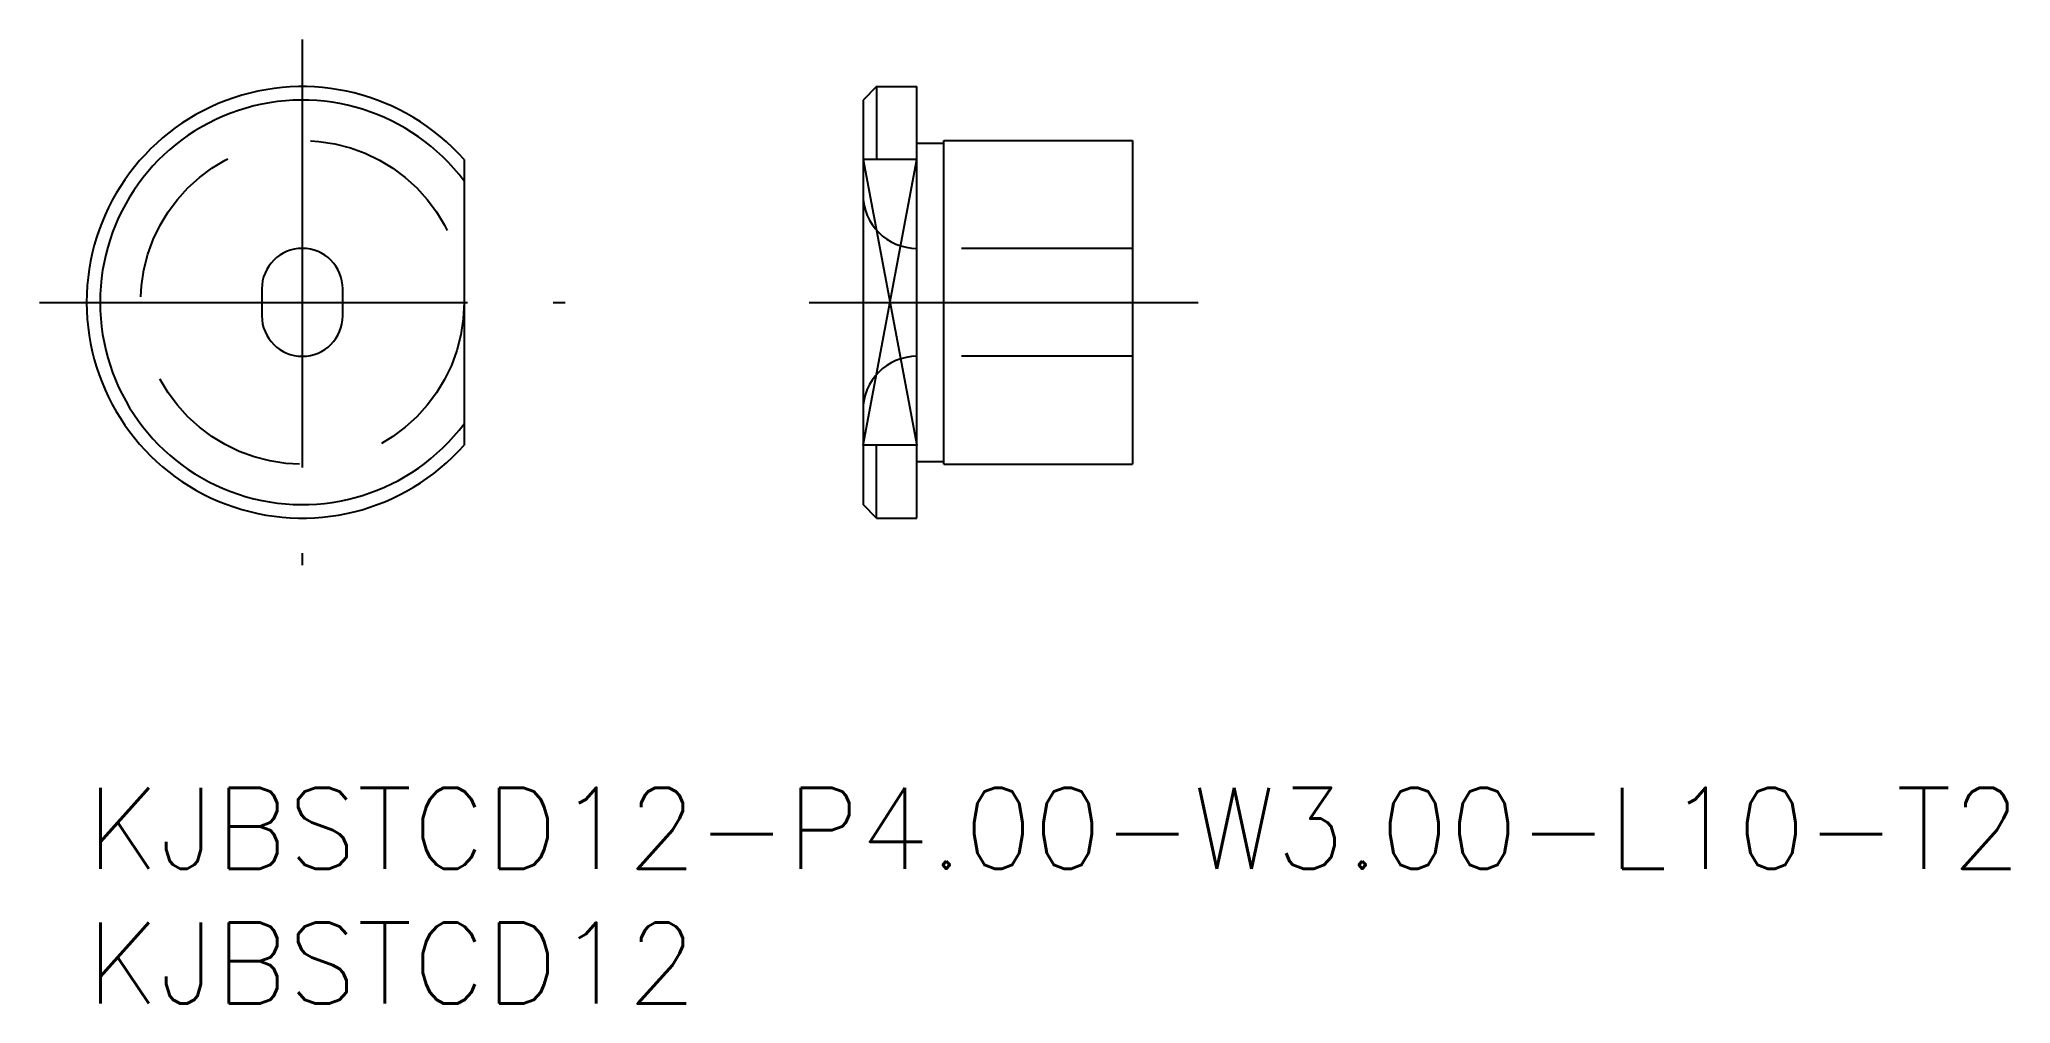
# Model space of a CAD drawing. Extents: x -1.7 to 71.4, y -8 to 27.7.
import ezdxf

# ---------------------------------------------------------------- set-up
doc = ezdxf.new("R2010")
doc.units = 0
doc.header["$LTSCALE"] = 0.5
doc.linetypes.add('CENTER', pattern=[50.8, 31.75, -6.35, 6.35, -6.35])
doc.linetypes.add('DASHED', pattern=[19.05, 12.7, -6.35])
for name, color, linetype in [('MSM_CENTER', 1, 'CENTER'), ('MSM_CONTINUOUS', 7, 'CONTINUOUS'), ('MSM_DASHED', 4, 'DASHED'), ('MSM_NARROW', 5, 'CONTINUOUS'), ('MSM_PART_NUMBER', 7, 'CONTINUOUS')]:
    doc.layers.add(name, color=color, linetype=linetype)
doc.styles.get("Standard").update_dxf_attribs({"font": 'txt.shx', "height": 3, "bigfont": 'bigfont.shx'})

# ---------------------------------------------------------------- blocks, each defined once
blk = doc.blocks.new('*U9')
at = {"layer": 'MSM_PART_NUMBER'}
blk.add_text('KJBSTCD12-P4.00-W3.00-L10-T2', height=3, dxfattribs=at).set_placement((0, -3))
blk = doc.blocks.new('*U10')
at = {"layer": 'MSM_PART_NUMBER'}
blk.add_text('KJBSTCD12', height=3, dxfattribs=at).set_placement((0, -8))

msp = doc.modelspace()

# ---------------------------------------------------------------- linework, layer by layer
at = {"layer": 'MSM_CENTER'}
for p, q in [((8, 27.749), (8, 8.251)), ((-1.749, 18), (17.749, 18)), ((26.797, 18), (41.223, 18))]:
    msp.add_line(p, q, dxfattribs=at)
at = {"layer": 'MSM_CONTINUOUS'}
for p, q in [((29.297, 26), (28.797, 25.5)), ((29.297, 26), (29.297, 23.292)), ((29.297, 26), (30.797, 26)), ((30.797, 10), (30.797, 26)), ((28.797, 25.5), (28.797, 10.5)), ((30.797, 23.9), (31.797, 23.9)), ((31.797, 24), (38.797, 24)), ((31.797, 12), (31.797, 24)), ((38.797, 24), (38.797, 12)), ((14, 23.292), (14, 12.708)), ((30.797, 23.292), (28.797, 23.292)), ((6.5, 18.5), (6.5, 17.5)), ((9.5, 17.5), (9.5, 18.5)), ((30.797, 12.708), (28.797, 12.708)), ((29.297, 10), (29.297, 12.708)), ((30.797, 12.1), (31.797, 12.1)), ((31.797, 12), (38.797, 12)), ((29.297, 10), (28.797, 10.5)), ((29.297, 10), (30.797, 10))]:
    msp.add_line(p, q, dxfattribs=at)
for centre, radius, start, end in [((8, 18), 8, 41.40962, 318.59038), ((8, 18), 7.5, 36.8699, 323.1301), ((8, 18.5), 1.5, 0, 180), ((8, 17.5), 1.5, 180, 0)]:
    msp.add_arc(centre, radius, start, end, dxfattribs=at)
at = {"layer": 'MSM_DASHED'}
for p, q in [((38.797, 20), (30.797, 20)), ((38.797, 16), (30.797, 16))]:
    msp.add_line(p, q, dxfattribs=at)
msp.add_circle((8, 18), 6, dxfattribs=at)
for centre, start, end in [((30.797, 22), 180, 270), ((30.797, 14), 90, 180)]:
    msp.add_arc(centre, 2, start, end, dxfattribs=at)
at = {"layer": 'MSM_NARROW'}
for p, q in [((28.797, 23.292), (30.797, 12.708)), ((28.797, 12.708), (30.797, 23.292))]:
    msp.add_line(p, q, dxfattribs=at)

# ---------------------------------------------------------------- block references
at = {"layer": 'MSM_CONTINUOUS'}
for name in ['*U9', '*U10']:
    msp.add_blockref(name, (0, 0), dxfattribs=at)

doc.saveas('drawing.dxf')
